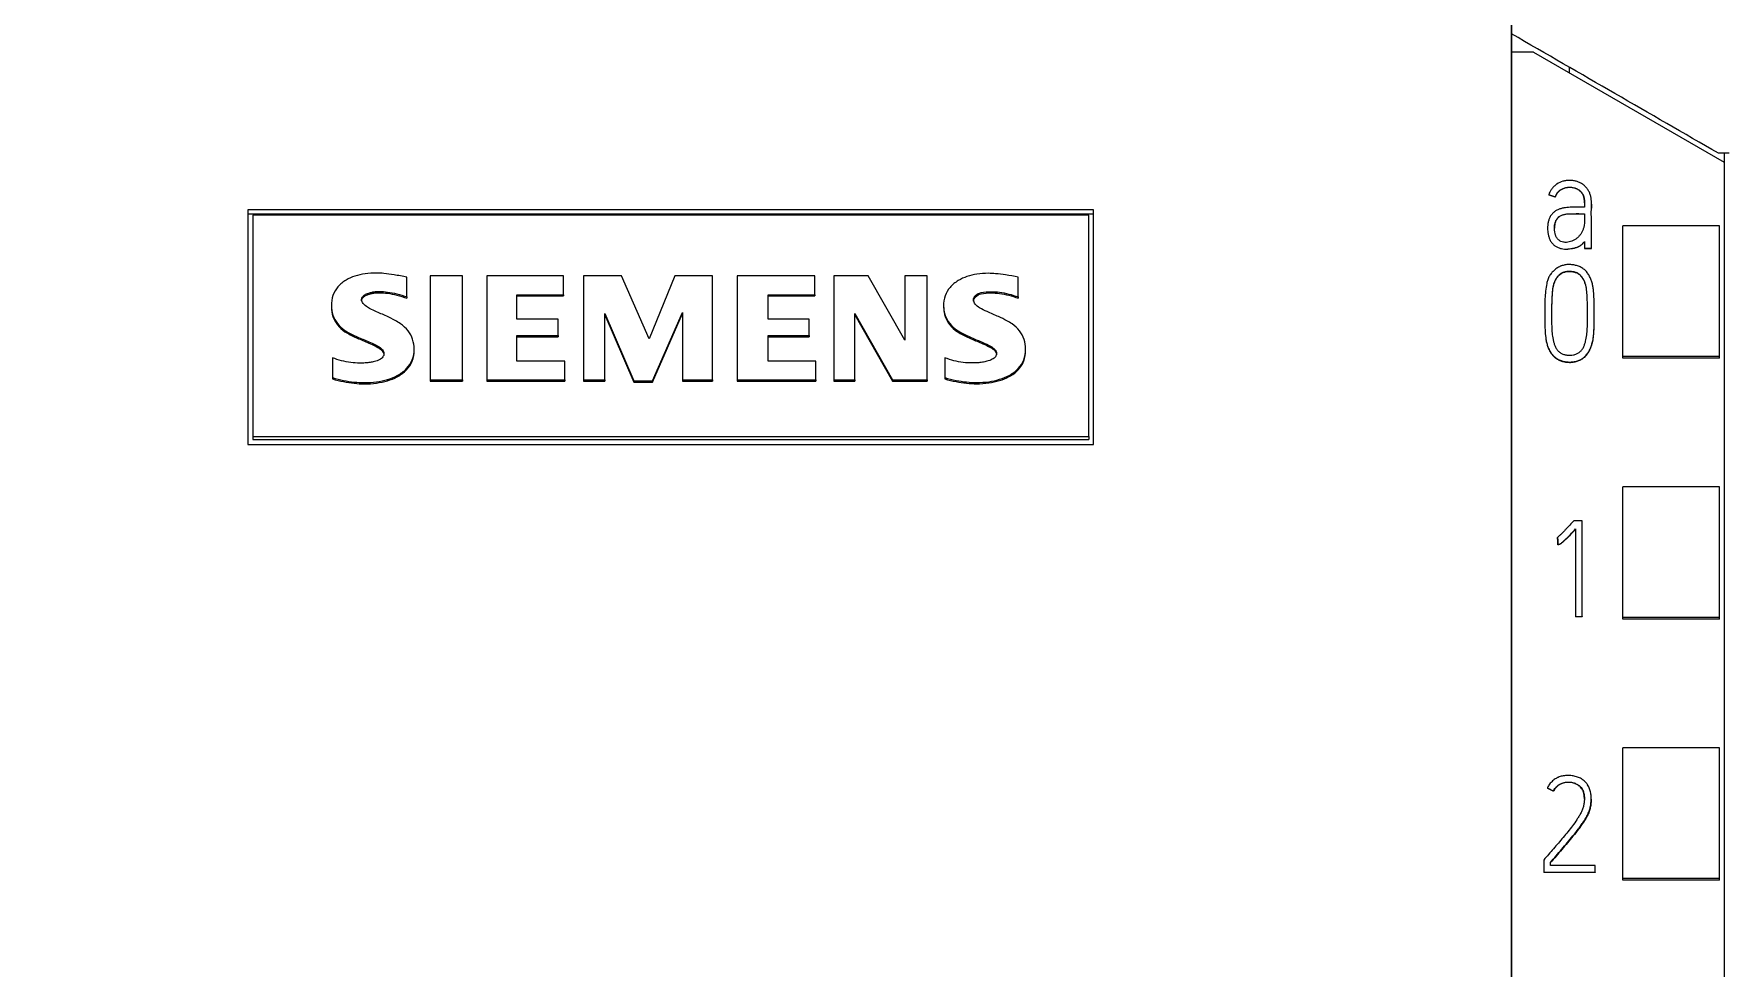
# Model space of a CAD drawing. Header units: millimetres. Extents: x 1359 to 3577, y 1336 to 3557.
# Drawn here: x 2545.79 to 2580.87, y 3022.28 to 3041.61 of the extents above; entities that cross this region are included whole.
import ezdxf

# ---------------------------------------------------------------- set-up
doc = ezdxf.new("R2010")
doc.units = ezdxf.units.MM
doc.set_wipeout_variables(frame=1)
doc.layers.add('000-PI-Oprema', color=30, linetype='Continuous', lineweight=5)

msp = doc.modelspace()

# ---------------------------------------------------------------- linework, layer by layer
at = {"layer": '000-PI-Oprema', "color": 0, "linetype": 'ByBlock', "lineweight": 0}
for p, q in [((2576.821, 3041.237), (2580.771, 3038.956)), ((2577.571, 3040.804), (2577.571, 3040.921)), ((2580.871, 3039.142), (2580.65, 3039.142)), ((2580.871, 3039.142), (2580.65, 3039.142)), ((2580.771, 3039.142), (2580.771, 3038.956)), ((2580.771, 3038.956), (2580.771, 2930.141)), ((2577.139, 3038.287), (2577.139, 3038.281)), ((2577.272, 3038.243), (2577.272, 3038.237)), ((2577.879, 3037.887), (2577.879, 3037.749)), ((2578.023, 3038.086), (2578.023, 3038.092)), ((2577.116, 3037.597), (2577.116, 3037.591)), ((2578.671, 3034.939), (2578.671, 3037.642)), ((2580.671, 3037.642), (2578.671, 3037.642)), ((2580.671, 3034.939), (2580.671, 3037.642)), ((2577.879, 3037.319), (2577.879, 3037.175)), ((2577.879, 3037.175), (2577.879, 3037.169)), ((2577.879, 3037.175), (2578.021, 3037.175)), ((2578.021, 3037.169), (2577.879, 3037.169)), ((2578.021, 3037.175), (2578.021, 3037.169)), ((2577.057, 3035.843), (2577.057, 3035.837)), ((2578.08, 3035.795), (2578.08, 3035.801)), ((2578.671, 3034.905), (2578.671, 3034.939)), ((2580.671, 3034.939), (2578.671, 3034.939)), ((2580.671, 3034.905), (2578.671, 3034.905)), ((2580.671, 3034.905), (2580.671, 3034.939)), ((2578.671, 3029.537), (2578.671, 3032.241)), ((2580.671, 3032.241), (2578.671, 3032.241)), ((2580.671, 3029.537), (2580.671, 3032.241)), ((2577.832, 3031.54), (2577.658, 3031.54)), ((2577.832, 3029.558), (2577.832, 3031.54)), ((2577.322, 3031.196), (2577.322, 3031.19)), ((2577.694, 3031.369), (2577.694, 3029.558)), ((2577.33, 3031.049), (2577.33, 3031.043)), ((2577.694, 3029.558), (2577.832, 3029.558)), ((2577.694, 3029.558), (2577.694, 3029.552)), ((2577.832, 3029.552), (2577.694, 3029.552)), ((2577.832, 3029.558), (2577.832, 3029.552)), ((2578.671, 3029.505), (2578.671, 3029.537)), ((2580.671, 3029.537), (2578.671, 3029.537)), ((2580.671, 3029.505), (2578.671, 3029.505)), ((2580.671, 3029.505), (2580.671, 3029.537)), ((2578.671, 3024.136), (2578.671, 3026.839)), ((2580.671, 3026.839), (2578.671, 3026.839)), ((2580.671, 3024.136), (2580.671, 3026.839)), ((2577.111, 3026.012), (2577.111, 3026.005)), ((2577.236, 3025.948), (2577.236, 3025.942)), ((2578.018, 3025.78), (2578.018, 3025.786)), ((2577.036, 3024.52), (2577.036, 3024.266)), ((2577.175, 3024.404), (2577.175, 3024.471)), ((2577.036, 3024.266), (2577.036, 3024.26)), ((2577.036, 3024.266), (2578.101, 3024.266)), ((2578.101, 3024.26), (2577.036, 3024.26)), ((2578.101, 3024.404), (2577.175, 3024.404)), ((2578.101, 3024.266), (2578.101, 3024.404)), ((2578.101, 3024.266), (2578.101, 3024.26)), ((2578.671, 3024.105), (2578.671, 3024.136)), ((2580.671, 3024.136), (2578.671, 3024.136)), ((2580.671, 3024.105), (2578.671, 3024.105)), ((2580.671, 3024.105), (2580.671, 3024.136))]:
    msp.add_line(p, q, dxfattribs=at)
for points, knots in [([(2578.021, 3037.175), (2578.021, 3037.268), (2578.021, 3037.361), (2578.021, 3037.5), (2578.021, 3037.546), (2578.021, 3037.639), (2578.021, 3037.685), (2578.021, 3037.755), (2578.021, 3037.778), (2578.021, 3037.824), (2578.02, 3037.871), (2578.02, 3037.917), (2578.021, 3037.964), (2578.021, 3037.987), (2578.023, 3038.056), (2578.024, 3038.103), (2578.02, 3038.172), (2578.018, 3038.195), (2578.01, 3038.241), (2578.005, 3038.264), (2577.991, 3038.308), (2577.982, 3038.329), (2577.967, 3038.361), (2577.961, 3038.371), (2577.949, 3038.391), (2577.942, 3038.4), (2577.922, 3038.428), (2577.906, 3038.445), (2577.881, 3038.469), (2577.872, 3038.477), (2577.854, 3038.492), (2577.845, 3038.499), (2577.816, 3038.518), (2577.795, 3038.529), (2577.764, 3038.544), (2577.753, 3038.548), (2577.731, 3038.557), (2577.72, 3038.56), (2577.686, 3038.57), (2577.663, 3038.574), (2577.628, 3038.579), (2577.617, 3038.58), (2577.593, 3038.582), (2577.582, 3038.582), (2577.547, 3038.582), (2577.524, 3038.581), (2577.489, 3038.576), (2577.478, 3038.573), (2577.455, 3038.569), (2577.443, 3038.566), (2577.387, 3038.549), (2577.345, 3038.53), (2577.287, 3038.491), (2577.268, 3038.476), (2577.234, 3038.445), (2577.219, 3038.428), (2577.197, 3038.401), (2577.19, 3038.391), (2577.178, 3038.371), (2577.16, 3038.341), (2577.146, 3038.309), (2577.139, 3038.287)], [0, 0, 0, 0, 0.125, 0.125, 0.1875, 0.1875, 0.25, 0.25, 0.28125, 0.28125, 0.3125, 0.34375, 0.34375, 0.375, 0.375, 0.4375, 0.4375, 0.46875, 0.46875, 0.5, 0.5, 0.53125, 0.53125, 0.546875, 0.546875, 0.5625, 0.5625, 0.59375, 0.59375, 0.609375, 0.609375, 0.625, 0.625, 0.65625, 0.65625, 0.671875, 0.671875, 0.6875, 0.6875, 0.71875, 0.71875, 0.734375, 0.734375, 0.75, 0.75, 0.78125, 0.78125, 0.796875, 0.796875, 0.8125, 0.8125, 0.875, 0.875, 0.90625, 0.90625, 0.9375, 0.9375, 0.953125, 0.953125, 0.96875, 1, 1, 1, 1]), ([(2577.272, 3038.243), (2577.279, 3038.262), (2577.287, 3038.281), (2577.303, 3038.307), (2577.308, 3038.316), (2577.321, 3038.332), (2577.328, 3038.34), (2577.349, 3038.361), (2577.365, 3038.374), (2577.4, 3038.396), (2577.418, 3038.406), (2577.456, 3038.421), (2577.475, 3038.427), (2577.515, 3038.437), (2577.536, 3038.439), (2577.566, 3038.441), (2577.576, 3038.441), (2577.597, 3038.44), (2577.607, 3038.44), (2577.638, 3038.436), (2577.658, 3038.432), (2577.687, 3038.423), (2577.697, 3038.42), (2577.716, 3038.412), (2577.725, 3038.408), (2577.752, 3038.393), (2577.769, 3038.382), (2577.792, 3038.362), (2577.799, 3038.355), (2577.813, 3038.339), (2577.826, 3038.324), (2577.837, 3038.306), (2577.847, 3038.289), (2577.852, 3038.279), (2577.863, 3038.251), (2577.869, 3038.231), (2577.875, 3038.201), (2577.876, 3038.191), (2577.878, 3038.171), (2577.879, 3038.16), (2577.88, 3038.13), (2577.879, 3038.109), (2577.879, 3038.069), (2577.88, 3038.048), (2577.879, 3038.028)], [0, 0, 0, 0, 0.0625, 0.0625, 0.09375, 0.09375, 0.125, 0.125, 0.1875, 0.1875, 0.25, 0.25, 0.3125, 0.3125, 0.375, 0.375, 0.40625, 0.40625, 0.4375, 0.4375, 0.5, 0.5, 0.53125, 0.53125, 0.5625, 0.5625, 0.625, 0.625, 0.65625, 0.65625, 0.6875, 0.71875, 0.71875, 0.75, 0.75, 0.8125, 0.8125, 0.84375, 0.84375, 0.875, 0.875, 0.9375, 0.9375, 1, 1, 1, 1]), ([(2577.879, 3038.114), (2577.879, 3038.124), (2577.879, 3038.134), (2577.879, 3038.154), (2577.878, 3038.164), (2577.876, 3038.184), (2577.875, 3038.194), (2577.869, 3038.225), (2577.863, 3038.244), (2577.852, 3038.272), (2577.847, 3038.282), (2577.837, 3038.3), (2577.827, 3038.317), (2577.814, 3038.333), (2577.8, 3038.348), (2577.793, 3038.355), (2577.77, 3038.375), (2577.753, 3038.387), (2577.726, 3038.401), (2577.716, 3038.406), (2577.697, 3038.414), (2577.678, 3038.42), (2577.658, 3038.425), (2577.638, 3038.43), (2577.628, 3038.431), (2577.597, 3038.435), (2577.577, 3038.435), (2577.546, 3038.434), (2577.536, 3038.433), (2577.516, 3038.43), (2577.505, 3038.428), (2577.475, 3038.421), (2577.456, 3038.415), (2577.428, 3038.403), (2577.418, 3038.399), (2577.4, 3038.39), (2577.391, 3038.384), (2577.365, 3038.368), (2577.349, 3038.355), (2577.328, 3038.333), (2577.321, 3038.326), (2577.308, 3038.309), (2577.297, 3038.293), (2577.288, 3038.275), (2577.279, 3038.256), (2577.275, 3038.246), (2577.272, 3038.237)], [0, 0, 0, 0, 0.033132, 0.033132, 0.067663, 0.067663, 0.102194, 0.102194, 0.171256, 0.171256, 0.205787, 0.205787, 0.240318, 0.274849, 0.274849, 0.30938, 0.30938, 0.378442, 0.378442, 0.412973, 0.412973, 0.447504, 0.482035, 0.482035, 0.516566, 0.516566, 0.585628, 0.585628, 0.620159, 0.620159, 0.65469, 0.65469, 0.723752, 0.723752, 0.758283, 0.758283, 0.792814, 0.792814, 0.861876, 0.861876, 0.896407, 0.896407, 0.930938, 0.965469, 0.965469, 1, 1, 1, 1]), ([(2577.879, 3038.028), (2577.835, 3038.029), (2577.791, 3038.029), (2577.725, 3038.028), (2577.703, 3038.028), (2577.659, 3038.027), (2577.615, 3038.026), (2577.571, 3038.024), (2577.527, 3038.021), (2577.505, 3038.019), (2577.461, 3038.013), (2577.44, 3038.009), (2577.407, 3038.002), (2577.397, 3037.999), (2577.376, 3037.993), (2577.365, 3037.989), (2577.334, 3037.977), (2577.314, 3037.968), (2577.277, 3037.946), (2577.259, 3037.934), (2577.225, 3037.905), (2577.21, 3037.889), (2577.183, 3037.855), (2577.172, 3037.836), (2577.152, 3037.797), (2577.144, 3037.776), (2577.132, 3037.735), (2577.127, 3037.714), (2577.121, 3037.681), (2577.12, 3037.67), (2577.118, 3037.648), (2577.115, 3037.616), (2577.116, 3037.583), (2577.118, 3037.54), (2577.12, 3037.518), (2577.124, 3037.486), (2577.126, 3037.475), (2577.13, 3037.454), (2577.132, 3037.443), (2577.141, 3037.411), (2577.148, 3037.391), (2577.16, 3037.36), (2577.165, 3037.351), (2577.175, 3037.331), (2577.181, 3037.322), (2577.199, 3037.294), (2577.213, 3037.277), (2577.235, 3037.254), (2577.243, 3037.246), (2577.26, 3037.232), (2577.269, 3037.226), (2577.297, 3037.208), (2577.317, 3037.198), (2577.347, 3037.186), (2577.358, 3037.182), (2577.379, 3037.175), (2577.389, 3037.173), (2577.422, 3037.166), (2577.443, 3037.163), (2577.487, 3037.16), (2577.509, 3037.16), (2577.553, 3037.163), (2577.575, 3037.166), (2577.618, 3037.173), (2577.64, 3037.176), (2577.672, 3037.184), (2577.683, 3037.186), (2577.704, 3037.193), (2577.715, 3037.196), (2577.745, 3037.207), (2577.765, 3037.217), (2577.793, 3037.234), (2577.802, 3037.241), (2577.819, 3037.254), (2577.828, 3037.262), (2577.852, 3037.284), (2577.866, 3037.301), (2577.879, 3037.319)], [0, 0, 0, 0, 0.0625, 0.0625, 0.09375, 0.09375, 0.125, 0.15625, 0.15625, 0.1875, 0.1875, 0.21875, 0.21875, 0.234375, 0.234375, 0.25, 0.25, 0.28125, 0.28125, 0.3125, 0.3125, 0.34375, 0.34375, 0.375, 0.375, 0.40625, 0.40625, 0.4375, 0.4375, 0.453125, 0.453125, 0.46875, 0.5, 0.5, 0.53125, 0.53125, 0.546875, 0.546875, 0.5625, 0.5625, 0.59375, 0.59375, 0.609375, 0.609375, 0.625, 0.625, 0.65625, 0.65625, 0.671875, 0.671875, 0.6875, 0.6875, 0.71875, 0.71875, 0.734375, 0.734375, 0.75, 0.75, 0.78125, 0.78125, 0.8125, 0.8125, 0.84375, 0.84375, 0.875, 0.875, 0.890625, 0.890625, 0.90625, 0.90625, 0.9375, 0.9375, 0.953125, 0.953125, 0.96875, 0.96875, 1, 1, 1, 1]), ([(2577.879, 3037.749), (2577.88, 3037.71), (2577.877, 3037.671), (2577.867, 3037.623), (2577.865, 3037.614), (2577.859, 3037.595), (2577.857, 3037.585), (2577.847, 3037.557), (2577.839, 3037.539), (2577.822, 3037.504), (2577.813, 3037.487), (2577.796, 3037.463), (2577.791, 3037.455), (2577.779, 3037.44), (2577.772, 3037.432), (2577.752, 3037.41), (2577.738, 3037.397), (2577.707, 3037.373), (2577.691, 3037.362), (2577.665, 3037.347), (2577.656, 3037.343), (2577.639, 3037.334), (2577.629, 3037.33), (2577.602, 3037.32), (2577.583, 3037.314), (2577.545, 3037.305), (2577.525, 3037.301), (2577.495, 3037.299), (2577.486, 3037.299), (2577.466, 3037.3), (2577.456, 3037.301), (2577.426, 3037.306), (2577.408, 3037.311), (2577.381, 3037.324), (2577.372, 3037.329), (2577.356, 3037.34), (2577.348, 3037.346), (2577.333, 3037.359), (2577.326, 3037.366), (2577.314, 3037.382), (2577.308, 3037.39), (2577.298, 3037.407), (2577.293, 3037.415), (2577.285, 3037.433), (2577.281, 3037.442), (2577.272, 3037.47), (2577.268, 3037.489), (2577.263, 3037.518), (2577.261, 3037.528), (2577.259, 3037.548), (2577.255, 3037.596), (2577.257, 3037.645), (2577.268, 3037.693), (2577.27, 3037.703), (2577.276, 3037.722), (2577.279, 3037.731), (2577.291, 3037.758), (2577.301, 3037.776), (2577.318, 3037.799), (2577.325, 3037.807), (2577.339, 3037.821), (2577.347, 3037.827), (2577.363, 3037.839), (2577.371, 3037.844), (2577.389, 3037.853), (2577.398, 3037.858), (2577.426, 3037.869), (2577.445, 3037.875), (2577.483, 3037.883), (2577.503, 3037.886), (2577.543, 3037.889), (2577.562, 3037.89), (2577.602, 3037.891), (2577.622, 3037.891), (2577.681, 3037.892), (2577.721, 3037.893), (2577.8, 3037.892), (2577.84, 3037.89), (2577.879, 3037.887)], [0, 0, 0, 0, 0.0625, 0.0625, 0.078125, 0.078125, 0.09375, 0.09375, 0.125, 0.125, 0.15625, 0.15625, 0.171875, 0.171875, 0.1875, 0.1875, 0.21875, 0.21875, 0.25, 0.25, 0.265625, 0.265625, 0.28125, 0.28125, 0.3125, 0.3125, 0.34375, 0.34375, 0.359375, 0.359375, 0.375, 0.375, 0.40625, 0.40625, 0.421875, 0.421875, 0.4375, 0.4375, 0.453125, 0.453125, 0.46875, 0.46875, 0.484375, 0.484375, 0.5, 0.5, 0.53125, 0.53125, 0.546875, 0.546875, 0.5625, 0.625, 0.625, 0.640625, 0.640625, 0.65625, 0.65625, 0.6875, 0.6875, 0.703125, 0.703125, 0.71875, 0.71875, 0.734375, 0.734375, 0.75, 0.75, 0.78125, 0.78125, 0.8125, 0.8125, 0.84375, 0.84375, 0.875, 0.875, 0.9375, 0.9375, 1, 1, 1, 1]), ([(2577.879, 3037.881), (2577.841, 3037.884), (2577.802, 3037.886), (2577.725, 3037.887), (2577.686, 3037.886), (2577.629, 3037.885), (2577.609, 3037.885), (2577.571, 3037.884), (2577.552, 3037.884), (2577.513, 3037.881), (2577.494, 3037.878), (2577.465, 3037.873), (2577.456, 3037.871), (2577.437, 3037.866), (2577.427, 3037.863), (2577.399, 3037.853), (2577.381, 3037.844), (2577.356, 3037.828), (2577.348, 3037.822), (2577.333, 3037.809), (2577.326, 3037.802), (2577.313, 3037.787), (2577.307, 3037.778), (2577.297, 3037.762), (2577.292, 3037.753), (2577.284, 3037.735), (2577.28, 3037.726), (2577.273, 3037.707), (2577.271, 3037.698), (2577.26, 3037.656), (2577.257, 3037.624), (2577.257, 3037.591)], [0, 0, 0, 0, 0.14645, 0.14645, 0.292901, 0.292901, 0.366126, 0.366126, 0.439351, 0.439351, 0.512576, 0.512576, 0.549189, 0.549189, 0.585802, 0.585802, 0.659027, 0.659027, 0.695639, 0.695639, 0.732252, 0.732252, 0.768865, 0.768865, 0.805477, 0.805477, 0.84209, 0.84209, 0.878702, 0.878702, 1, 1, 1, 1]), ([(2577.879, 3037.312), (2577.866, 3037.295), (2577.852, 3037.278), (2577.828, 3037.256), (2577.82, 3037.249), (2577.803, 3037.235), (2577.794, 3037.229), (2577.766, 3037.211), (2577.746, 3037.202), (2577.705, 3037.186), (2577.684, 3037.18), (2577.641, 3037.171), (2577.62, 3037.167), (2577.577, 3037.16), (2577.544, 3037.156), (2577.511, 3037.154), (2577.499, 3037.154)], [0, 0, 0, 0, 0.15321, 0.15321, 0.229815, 0.229815, 0.306419, 0.306419, 0.459629, 0.459629, 0.612839, 0.612839, 0.766049, 0.766049, 0.919258, 1, 1, 1, 1]), ([(2577.398, 3036.811), (2577.423, 3036.821), (2577.449, 3036.828), (2577.502, 3036.837), (2577.529, 3036.84), (2577.583, 3036.84), (2577.61, 3036.839), (2577.663, 3036.831), (2577.69, 3036.826), (2577.742, 3036.811), (2577.767, 3036.801), (2577.803, 3036.784), (2577.815, 3036.777), (2577.838, 3036.764), (2577.85, 3036.756), (2577.882, 3036.731), (2577.902, 3036.713), (2577.928, 3036.683), (2577.936, 3036.672), (2577.952, 3036.65), (2577.959, 3036.639), (2577.98, 3036.605), (2577.992, 3036.581), (2578.014, 3036.532), (2578.023, 3036.507), (2578.034, 3036.468), (2578.038, 3036.455), (2578.045, 3036.429), (2578.053, 3036.39), (2578.068, 3036.299), (2578.073, 3036.22), (2578.078, 3036.115), (2578.079, 3036.062), (2578.08, 3035.956), (2578.08, 3035.903), (2578.08, 3035.798), (2578.081, 3035.692), (2578.079, 3035.586), (2578.076, 3035.481), (2578.073, 3035.428), (2578.062, 3035.323), (2578.053, 3035.271), (2578.036, 3035.206), (2578.032, 3035.193), (2578.024, 3035.167), (2578.02, 3035.155), (2578.006, 3035.117), (2577.995, 3035.092), (2577.977, 3035.056), (2577.97, 3035.044), (2577.956, 3035.021), (2577.949, 3035.01), (2577.925, 3034.977), (2577.908, 3034.957), (2577.879, 3034.929), (2577.869, 3034.921), (2577.847, 3034.904), (2577.836, 3034.896), (2577.801, 3034.875), (2577.777, 3034.863), (2577.739, 3034.849), (2577.726, 3034.845), (2577.7, 3034.838), (2577.686, 3034.835), (2577.647, 3034.827), (2577.62, 3034.824), (2577.566, 3034.822), (2577.538, 3034.823), (2577.485, 3034.829), (2577.458, 3034.834), (2577.419, 3034.845), (2577.406, 3034.849), (2577.381, 3034.858), (2577.368, 3034.863), (2577.331, 3034.88), (2577.308, 3034.894), (2577.275, 3034.918), (2577.264, 3034.926), (2577.244, 3034.945), (2577.235, 3034.954), (2577.207, 3034.984), (2577.191, 3035.006), (2577.169, 3035.04), (2577.162, 3035.052), (2577.15, 3035.076), (2577.144, 3035.088), (2577.127, 3035.124), (2577.118, 3035.149), (2577.106, 3035.188), (2577.102, 3035.201), (2577.095, 3035.227), (2577.092, 3035.24), (2577.084, 3035.28), (2577.08, 3035.306), (2577.062, 3035.439), (2577.059, 3035.545), (2577.057, 3035.705), (2577.057, 3035.758), (2577.056, 3035.865), (2577.057, 3035.919), (2577.058, 3036.025), (2577.059, 3036.079), (2577.064, 3036.185), (2577.068, 3036.238), (2577.079, 3036.344), (2577.086, 3036.396), (2577.104, 3036.474), (2577.111, 3036.5), (2577.125, 3036.539), (2577.13, 3036.552), (2577.141, 3036.577), (2577.147, 3036.589), (2577.167, 3036.625), (2577.182, 3036.647), (2577.209, 3036.679), (2577.218, 3036.689), (2577.237, 3036.709), (2577.247, 3036.718), (2577.277, 3036.745), (2577.299, 3036.761), (2577.335, 3036.782), (2577.347, 3036.789), (2577.366, 3036.798), (2577.375, 3036.802), (2577.385, 3036.806), (2577.391, 3036.809), (2577.394, 3036.81), (2577.398, 3036.811)], [0, 0, 0, 0, 0.015625, 0.015625, 0.03125, 0.03125, 0.046875, 0.046875, 0.0625, 0.0625, 0.078125, 0.078125, 0.085937, 0.085937, 0.09375, 0.09375, 0.109375, 0.109375, 0.117187, 0.117187, 0.125, 0.125, 0.140625, 0.140625, 0.15625, 0.15625, 0.164062, 0.164062, 0.171875, 0.1875, 0.21875, 0.21875, 0.25, 0.25, 0.28125, 0.28125, 0.3125, 0.34375, 0.34375, 0.375, 0.375, 0.40625, 0.40625, 0.414062, 0.414062, 0.421875, 0.421875, 0.4375, 0.4375, 0.445312, 0.445312, 0.453125, 0.453125, 0.46875, 0.46875, 0.476562, 0.476562, 0.484375, 0.484375, 0.5, 0.5, 0.507812, 0.507812, 0.515625, 0.515625, 0.53125, 0.53125, 0.546875, 0.546875, 0.5625, 0.5625, 0.570312, 0.570312, 0.578125, 0.578125, 0.59375, 0.59375, 0.601562, 0.601562, 0.609375, 0.609375, 0.625, 0.625, 0.632812, 0.632812, 0.640625, 0.640625, 0.65625, 0.65625, 0.664062, 0.664062, 0.671875, 0.671875, 0.6875, 0.6875, 0.75, 0.75, 0.78125, 0.78125, 0.8125, 0.8125, 0.84375, 0.84375, 0.875, 0.875, 0.90625, 0.90625, 0.921875, 0.921875, 0.929687, 0.929687, 0.9375, 0.9375, 0.953125, 0.953125, 0.960937, 0.960937, 0.96875, 0.96875, 0.984375, 0.984375, 0.992187, 0.992187, 0.996094, 0.998047, 0.998047, 1, 1, 1, 1]), ([(2577.741, 3036.659), (2577.761, 3036.648), (2577.778, 3036.634), (2577.81, 3036.603), (2577.825, 3036.585), (2577.85, 3036.549), (2577.861, 3036.529), (2577.88, 3036.489), (2577.888, 3036.468), (2577.909, 3036.405), (2577.918, 3036.361), (2577.927, 3036.295), (2577.929, 3036.273), (2577.932, 3036.229), (2577.933, 3036.206), (2577.938, 3036.095), (2577.941, 3036.006), (2577.943, 3035.828), (2577.942, 3035.739), (2577.94, 3035.605), (2577.939, 3035.539), (2577.935, 3035.472), (2577.932, 3035.427), (2577.93, 3035.405), (2577.921, 3035.339), (2577.913, 3035.295), (2577.897, 3035.231), (2577.89, 3035.21), (2577.875, 3035.168), (2577.866, 3035.147), (2577.851, 3035.117), (2577.846, 3035.107), (2577.833, 3035.089), (2577.827, 3035.079), (2577.806, 3035.053), (2577.79, 3035.037), (2577.763, 3035.017), (2577.753, 3035.011), (2577.734, 3035), (2577.724, 3034.995), (2577.703, 3034.987), (2577.692, 3034.983), (2577.671, 3034.976), (2577.66, 3034.974), (2577.627, 3034.967), (2577.605, 3034.964), (2577.571, 3034.963), (2577.56, 3034.963), (2577.538, 3034.964), (2577.526, 3034.965), (2577.493, 3034.97), (2577.471, 3034.975), (2577.439, 3034.985), (2577.429, 3034.989), (2577.408, 3034.998), (2577.388, 3035.008), (2577.369, 3035.021), (2577.352, 3035.035), (2577.343, 3035.042), (2577.328, 3035.058), (2577.321, 3035.067), (2577.307, 3035.085), (2577.301, 3035.094), (2577.284, 3035.123), (2577.274, 3035.143), (2577.258, 3035.184), (2577.251, 3035.205), (2577.238, 3035.248), (2577.233, 3035.27), (2577.224, 3035.313), (2577.213, 3035.378), (2577.207, 3035.444), (2577.199, 3035.575), (2577.198, 3035.663), (2577.198, 3035.794), (2577.198, 3035.838), (2577.199, 3035.926), (2577.199, 3035.97), (2577.2, 3036.058), (2577.201, 3036.102), (2577.205, 3036.19), (2577.208, 3036.234), (2577.217, 3036.321), (2577.222, 3036.365), (2577.235, 3036.418), (2577.238, 3036.429), (2577.244, 3036.45), (2577.248, 3036.46), (2577.259, 3036.491), (2577.269, 3036.511), (2577.29, 3036.549), (2577.303, 3036.568), (2577.33, 3036.602), (2577.346, 3036.618), (2577.371, 3036.639), (2577.38, 3036.646), (2577.399, 3036.658), (2577.408, 3036.663), (2577.428, 3036.673), (2577.438, 3036.677), (2577.459, 3036.684), (2577.47, 3036.687), (2577.503, 3036.694), (2577.525, 3036.696), (2577.558, 3036.697), (2577.569, 3036.697), (2577.591, 3036.696), (2577.602, 3036.695), (2577.635, 3036.692), (2577.657, 3036.688), (2577.689, 3036.68), (2577.7, 3036.677), (2577.715, 3036.671), (2577.723, 3036.668), (2577.731, 3036.664), (2577.736, 3036.661), (2577.738, 3036.66), (2577.741, 3036.659)], [0, 0, 0, 0, 0.015625, 0.015625, 0.03125, 0.03125, 0.046875, 0.046875, 0.0625, 0.0625, 0.09375, 0.09375, 0.109375, 0.109375, 0.125, 0.125, 0.1875, 0.1875, 0.25, 0.25, 0.28125, 0.296875, 0.296875, 0.3125, 0.3125, 0.34375, 0.34375, 0.359375, 0.359375, 0.375, 0.375, 0.382813, 0.382813, 0.390625, 0.390625, 0.40625, 0.40625, 0.414063, 0.414063, 0.421875, 0.421875, 0.429688, 0.429688, 0.4375, 0.4375, 0.453125, 0.453125, 0.460938, 0.460938, 0.46875, 0.46875, 0.484375, 0.484375, 0.492188, 0.492188, 0.5, 0.507813, 0.507813, 0.515625, 0.515625, 0.523438, 0.523438, 0.53125, 0.53125, 0.546875, 0.546875, 0.5625, 0.5625, 0.578125, 0.578125, 0.59375, 0.625, 0.625, 0.6875, 0.6875, 0.71875, 0.71875, 0.75, 0.75, 0.78125, 0.78125, 0.8125, 0.8125, 0.84375, 0.84375, 0.851563, 0.851563, 0.859375, 0.859375, 0.875, 0.875, 0.890625, 0.890625, 0.90625, 0.90625, 0.914063, 0.914063, 0.921875, 0.921875, 0.929688, 0.929688, 0.9375, 0.9375, 0.953125, 0.953125, 0.960938, 0.960938, 0.96875, 0.96875, 0.984375, 0.984375, 0.992188, 0.992188, 0.996094, 0.998047, 0.998047, 1, 1, 1, 1]), ([(2577.741, 3036.653), (2577.721, 3036.664), (2577.7, 3036.671), (2577.668, 3036.679), (2577.657, 3036.682), (2577.635, 3036.685), (2577.623, 3036.687), (2577.59, 3036.69), (2577.568, 3036.691), (2577.523, 3036.69), (2577.501, 3036.688), (2577.468, 3036.68), (2577.457, 3036.677), (2577.436, 3036.67), (2577.426, 3036.666), (2577.406, 3036.656), (2577.396, 3036.65), (2577.377, 3036.637), (2577.368, 3036.631), (2577.351, 3036.616), (2577.343, 3036.608), (2577.328, 3036.592), (2577.32, 3036.584), (2577.299, 3036.557), (2577.287, 3036.538), (2577.271, 3036.509), (2577.266, 3036.499), (2577.257, 3036.479), (2577.253, 3036.468), (2577.242, 3036.437), (2577.236, 3036.415), (2577.221, 3036.35), (2577.216, 3036.307), (2577.208, 3036.218), (2577.205, 3036.174), (2577.201, 3036.085), (2577.2, 3036.041), (2577.199, 3035.952), (2577.199, 3035.908), (2577.198, 3035.825), (2577.198, 3035.786), (2577.198, 3035.748)], [0, 0, 0, 0, 0.050638, 0.050638, 0.075957, 0.075957, 0.101276, 0.101276, 0.151914, 0.151914, 0.202552, 0.202552, 0.227871, 0.227871, 0.25319, 0.25319, 0.278509, 0.278509, 0.303828, 0.303828, 0.329147, 0.329147, 0.354466, 0.354466, 0.405104, 0.405104, 0.430423, 0.430423, 0.455742, 0.455742, 0.50638, 0.50638, 0.607656, 0.607656, 0.708933, 0.708933, 0.810209, 0.810209, 0.911485, 0.911485, 1, 1, 1, 1]), ([(2577.942, 3035.843), (2577.942, 3035.868), (2577.942, 3035.893), (2577.941, 3036.007), (2577.938, 3036.095), (2577.932, 3036.227), (2577.929, 3036.271), (2577.917, 3036.359), (2577.908, 3036.402), (2577.887, 3036.464), (2577.879, 3036.484), (2577.865, 3036.514), (2577.86, 3036.524), (2577.849, 3036.543), (2577.837, 3036.562), (2577.824, 3036.58), (2577.809, 3036.597), (2577.802, 3036.605), (2577.786, 3036.621), (2577.778, 3036.628), (2577.764, 3036.638), (2577.76, 3036.641), (2577.75, 3036.647), (2577.746, 3036.65), (2577.741, 3036.653)], [0, 0, 0, 0, 0.086827, 0.086827, 0.391218, 0.391218, 0.543414, 0.543414, 0.695609, 0.695609, 0.771707, 0.771707, 0.809756, 0.809756, 0.847805, 0.885853, 0.885853, 0.923902, 0.923902, 0.961951, 0.961951, 0.980976, 0.980976, 1, 1, 1, 1]), ([(2577.057, 3035.837), (2577.057, 3035.774), (2577.057, 3035.711), (2577.059, 3035.595), (2577.06, 3035.542), (2577.065, 3035.435), (2577.069, 3035.382), (2577.083, 3035.275), (2577.093, 3035.223), (2577.113, 3035.159), (2577.117, 3035.146), (2577.127, 3035.121), (2577.132, 3035.108), (2577.148, 3035.072), (2577.16, 3035.048), (2577.182, 3035.014), (2577.189, 3035.003), (2577.205, 3034.982), (2577.214, 3034.971), (2577.241, 3034.941), (2577.26, 3034.923), (2577.292, 3034.899), (2577.304, 3034.891), (2577.327, 3034.877), (2577.339, 3034.871), (2577.375, 3034.853), (2577.4, 3034.844), (2577.439, 3034.833), (2577.453, 3034.83), (2577.479, 3034.824), (2577.493, 3034.822), (2577.533, 3034.817), (2577.56, 3034.816), (2577.6, 3034.817), (2577.614, 3034.818), (2577.641, 3034.821), (2577.654, 3034.823), (2577.693, 3034.83), (2577.719, 3034.836), (2577.757, 3034.85), (2577.77, 3034.855), (2577.795, 3034.866), (2577.807, 3034.873), (2577.841, 3034.893), (2577.863, 3034.909), (2577.893, 3034.936), (2577.902, 3034.946), (2577.92, 3034.966), (2577.937, 3034.987), (2577.952, 3035.009), (2577.967, 3035.032), (2577.973, 3035.044), (2577.992, 3035.08), (2578.003, 3035.104), (2578.022, 3035.154), (2578.031, 3035.179), (2578.045, 3035.231), (2578.051, 3035.257), (2578.06, 3035.31), (2578.064, 3035.337), (2578.073, 3035.416), (2578.075, 3035.469), (2578.079, 3035.575), (2578.08, 3035.629), (2578.08, 3035.72), (2578.08, 3035.757), (2578.08, 3035.795)], [0, 0, 0, 0, 0.073866, 0.073866, 0.136839, 0.136839, 0.199811, 0.199811, 0.262783, 0.262783, 0.278526, 0.278526, 0.29427, 0.29427, 0.325756, 0.325756, 0.341499, 0.341499, 0.357242, 0.357242, 0.388728, 0.388728, 0.404471, 0.404471, 0.420214, 0.420214, 0.4517, 0.4517, 0.467443, 0.467443, 0.483186, 0.483186, 0.514673, 0.514673, 0.530416, 0.530416, 0.546159, 0.546159, 0.577645, 0.577645, 0.593388, 0.593388, 0.609131, 0.609131, 0.640617, 0.640617, 0.65636, 0.65636, 0.672103, 0.687846, 0.687846, 0.703589, 0.703589, 0.735076, 0.735076, 0.766562, 0.766562, 0.798048, 0.798048, 0.829534, 0.829534, 0.892506, 0.892506, 0.955479, 0.955479, 1, 1, 1, 1]), ([(2577.658, 3031.54), (2577.631, 3031.51), (2577.604, 3031.48), (2577.55, 3031.421), (2577.522, 3031.392), (2577.481, 3031.348), (2577.467, 3031.334), (2577.439, 3031.305), (2577.425, 3031.29), (2577.397, 3031.262), (2577.382, 3031.249), (2577.352, 3031.222), (2577.337, 3031.209), (2577.322, 3031.196)], [0, 0, 0, 0, 0.25, 0.25, 0.5, 0.5, 0.625, 0.625, 0.75, 0.75, 0.875, 0.875, 1, 1, 1, 1]), ([(2577.33, 3031.049), (2577.335, 3031.049), (2577.34, 3031.05), (2577.351, 3031.052), (2577.356, 3031.053), (2577.365, 3031.057), (2577.37, 3031.059), (2577.379, 3031.064), (2577.383, 3031.067), (2577.396, 3031.075), (2577.404, 3031.082), (2577.42, 3031.094), (2577.428, 3031.101), (2577.451, 3031.121), (2577.466, 3031.135), (2577.495, 3031.163), (2577.51, 3031.178), (2577.553, 3031.221), (2577.581, 3031.25), (2577.638, 3031.309), (2577.666, 3031.339), (2577.694, 3031.369)], [0, 0, 0, 0, 0.03125, 0.03125, 0.0625, 0.0625, 0.09375, 0.09375, 0.125, 0.125, 0.1875, 0.1875, 0.25, 0.25, 0.375, 0.375, 0.5, 0.5, 0.75, 0.75, 1, 1, 1, 1]), ([(2577.694, 3031.363), (2577.666, 3031.333), (2577.638, 3031.303), (2577.581, 3031.244), (2577.553, 3031.215), (2577.51, 3031.171), (2577.495, 3031.157), (2577.465, 3031.129), (2577.45, 3031.115), (2577.427, 3031.095), (2577.42, 3031.088), (2577.404, 3031.075), (2577.396, 3031.069), (2577.383, 3031.06), (2577.379, 3031.058), (2577.37, 3031.053), (2577.365, 3031.05), (2577.356, 3031.047), (2577.351, 3031.046), (2577.34, 3031.043), (2577.335, 3031.043), (2577.33, 3031.043)], [0, 0, 0, 0, 0.25, 0.25, 0.5, 0.5, 0.625, 0.625, 0.75, 0.75, 0.8125, 0.8125, 0.875, 0.875, 0.90625, 0.90625, 0.9375, 0.9375, 0.96875, 0.96875, 1, 1, 1, 1]), ([(2577.175, 3024.471), (2577.214, 3024.517), (2577.253, 3024.562), (2577.331, 3024.654), (2577.37, 3024.7), (2577.448, 3024.791), (2577.487, 3024.837), (2577.565, 3024.929), (2577.603, 3024.975), (2577.679, 3025.068), (2577.717, 3025.115), (2577.771, 3025.187), (2577.789, 3025.211), (2577.824, 3025.26), (2577.842, 3025.285), (2577.875, 3025.335), (2577.891, 3025.36), (2577.921, 3025.412), (2577.936, 3025.438), (2577.954, 3025.479), (2577.96, 3025.493), (2577.971, 3025.521), (2577.977, 3025.535), (2577.991, 3025.578), (2577.998, 3025.608), (2578.009, 3025.666), (2578.013, 3025.696), (2578.017, 3025.741), (2578.018, 3025.756), (2578.018, 3025.786), (2578.018, 3025.801), (2578.016, 3025.846), (2578.013, 3025.876), (2578.005, 3025.921), (2578.002, 3025.935), (2577.994, 3025.965), (2577.99, 3025.979), (2577.979, 3026.007), (2577.973, 3026.021), (2577.96, 3026.048), (2577.952, 3026.061), (2577.94, 3026.08), (2577.936, 3026.086), (2577.927, 3026.099), (2577.922, 3026.105), (2577.908, 3026.122), (2577.898, 3026.133), (2577.876, 3026.155), (2577.865, 3026.165), (2577.847, 3026.178), (2577.841, 3026.183), (2577.828, 3026.191), (2577.822, 3026.195), (2577.789, 3026.215), (2577.761, 3026.227), (2577.718, 3026.242), (2577.704, 3026.246), (2577.674, 3026.254), (2577.659, 3026.257), (2577.629, 3026.263), (2577.614, 3026.264), (2577.584, 3026.267), (2577.569, 3026.268), (2577.539, 3026.269), (2577.524, 3026.268), (2577.494, 3026.267), (2577.479, 3026.266), (2577.433, 3026.261), (2577.404, 3026.255), (2577.36, 3026.241), (2577.346, 3026.236), (2577.325, 3026.227), (2577.318, 3026.223), (2577.305, 3026.216), (2577.298, 3026.213), (2577.265, 3026.194), (2577.241, 3026.176), (2577.207, 3026.146), (2577.196, 3026.135), (2577.176, 3026.113), (2577.166, 3026.101), (2577.139, 3026.065), (2577.124, 3026.039), (2577.111, 3026.012)], [0, 0, 0, 0, 0.0625, 0.0625, 0.125, 0.125, 0.1875, 0.1875, 0.25, 0.25, 0.3125, 0.3125, 0.34375, 0.34375, 0.375, 0.375, 0.40625, 0.40625, 0.4375, 0.4375, 0.453125, 0.453125, 0.46875, 0.46875, 0.5, 0.5, 0.53125, 0.53125, 0.546875, 0.546875, 0.5625, 0.5625, 0.59375, 0.59375, 0.609375, 0.609375, 0.625, 0.625, 0.640625, 0.640625, 0.65625, 0.65625, 0.664062, 0.664062, 0.671875, 0.671875, 0.6875, 0.6875, 0.703125, 0.703125, 0.710937, 0.710937, 0.71875, 0.71875, 0.75, 0.75, 0.765625, 0.765625, 0.78125, 0.78125, 0.796875, 0.796875, 0.8125, 0.8125, 0.828125, 0.828125, 0.84375, 0.84375, 0.875, 0.875, 0.890625, 0.890625, 0.898437, 0.898437, 0.90625, 0.90625, 0.9375, 0.9375, 0.953125, 0.953125, 0.96875, 0.96875, 1, 1, 1, 1]), ([(2577.236, 3025.948), (2577.247, 3025.971), (2577.261, 3025.993), (2577.285, 3026.024), (2577.294, 3026.033), (2577.312, 3026.051), (2577.322, 3026.06), (2577.354, 3026.082), (2577.376, 3026.095), (2577.425, 3026.114), (2577.45, 3026.121), (2577.488, 3026.129), (2577.501, 3026.13), (2577.527, 3026.133), (2577.54, 3026.133), (2577.579, 3026.133), (2577.604, 3026.13), (2577.642, 3026.121), (2577.655, 3026.118), (2577.679, 3026.11), (2577.691, 3026.105), (2577.726, 3026.088), (2577.748, 3026.075), (2577.779, 3026.05), (2577.789, 3026.041), (2577.806, 3026.023), (2577.815, 3026.013), (2577.826, 3025.997), (2577.829, 3025.991), (2577.836, 3025.98), (2577.845, 3025.963), (2577.852, 3025.945), (2577.86, 3025.92), (2577.863, 3025.907), (2577.869, 3025.882), (2577.871, 3025.869), (2577.874, 3025.844), (2577.875, 3025.831), (2577.877, 3025.805), (2577.877, 3025.792), (2577.877, 3025.767), (2577.876, 3025.754), (2577.874, 3025.728), (2577.873, 3025.715), (2577.868, 3025.677), (2577.863, 3025.651), (2577.853, 3025.614), (2577.849, 3025.602), (2577.841, 3025.577), (2577.837, 3025.565), (2577.822, 3025.529), (2577.811, 3025.506), (2577.787, 3025.461), (2577.774, 3025.439), (2577.748, 3025.395), (2577.734, 3025.374), (2577.691, 3025.31), (2577.662, 3025.268), (2577.569, 3025.145), (2577.504, 3025.066), (2577.405, 3024.948), (2577.372, 3024.909), (2577.305, 3024.831), (2577.272, 3024.792), (2577.204, 3024.714), (2577.171, 3024.675), (2577.103, 3024.598), (2577.07, 3024.559), (2577.036, 3024.52)], [0, 0, 0, 0, 0.03125, 0.03125, 0.046875, 0.046875, 0.0625, 0.0625, 0.09375, 0.09375, 0.125, 0.125, 0.140625, 0.140625, 0.15625, 0.15625, 0.1875, 0.1875, 0.203125, 0.203125, 0.21875, 0.21875, 0.25, 0.25, 0.265625, 0.265625, 0.28125, 0.28125, 0.289062, 0.289062, 0.296875, 0.3125, 0.3125, 0.328125, 0.328125, 0.34375, 0.34375, 0.359375, 0.359375, 0.375, 0.375, 0.390625, 0.390625, 0.40625, 0.40625, 0.4375, 0.4375, 0.453125, 0.453125, 0.46875, 0.46875, 0.5, 0.5, 0.53125, 0.53125, 0.5625, 0.5625, 0.625, 0.625, 0.75, 0.75, 0.8125, 0.8125, 0.875, 0.875, 0.9375, 0.9375, 1, 1, 1, 1]), ([(2577.877, 3025.777), (2577.877, 3025.788), (2577.877, 3025.798), (2577.875, 3025.821), (2577.874, 3025.834), (2577.871, 3025.86), (2577.87, 3025.872), (2577.864, 3025.898), (2577.861, 3025.91), (2577.853, 3025.935), (2577.849, 3025.947), (2577.84, 3025.965), (2577.837, 3025.971), (2577.831, 3025.982), (2577.828, 3025.988), (2577.809, 3026.015), (2577.792, 3026.034), (2577.766, 3026.054), (2577.761, 3026.058), (2577.75, 3026.066), (2577.734, 3026.077), (2577.706, 3026.092), (2577.682, 3026.102), (2577.657, 3026.111), (2577.645, 3026.115), (2577.607, 3026.123), (2577.581, 3026.126), (2577.528, 3026.127), (2577.502, 3026.125), (2577.464, 3026.118), (2577.451, 3026.115), (2577.426, 3026.108), (2577.414, 3026.104), (2577.39, 3026.094), (2577.378, 3026.088), (2577.355, 3026.076), (2577.344, 3026.069), (2577.312, 3026.046), (2577.294, 3026.028), (2577.269, 3025.998), (2577.262, 3025.987), (2577.248, 3025.965), (2577.242, 3025.954), (2577.236, 3025.942)], [0, 0, 0, 0, 0.034222, 0.034222, 0.076212, 0.076212, 0.118203, 0.118203, 0.160193, 0.160193, 0.202183, 0.202183, 0.223179, 0.223179, 0.244174, 0.244174, 0.328155, 0.328155, 0.34915, 0.34915, 0.370145, 0.412135, 0.454126, 0.454126, 0.496116, 0.496116, 0.580097, 0.580097, 0.664077, 0.664077, 0.706068, 0.706068, 0.748058, 0.748058, 0.790048, 0.790048, 0.832039, 0.832039, 0.916019, 0.916019, 0.95801, 0.95801, 1, 1, 1, 1]), ([(2578.018, 3025.78), (2578.018, 3025.774), (2578.018, 3025.769), (2578.018, 3025.748), (2578.017, 3025.733), (2578.013, 3025.688), (2578.009, 3025.658), (2577.998, 3025.6), (2577.99, 3025.57), (2577.976, 3025.527), (2577.971, 3025.513), (2577.96, 3025.485), (2577.954, 3025.471), (2577.935, 3025.43), (2577.92, 3025.404), (2577.89, 3025.352), (2577.874, 3025.327), (2577.841, 3025.277), (2577.824, 3025.253), (2577.789, 3025.204), (2577.771, 3025.18), (2577.716, 3025.108), (2577.679, 3025.061), (2577.603, 3024.968), (2577.564, 3024.922), (2577.487, 3024.83), (2577.448, 3024.785), (2577.37, 3024.693), (2577.331, 3024.648), (2577.253, 3024.556), (2577.214, 3024.51), (2577.175, 3024.465)], [0, 0, 0, 0, 0.010489, 0.010489, 0.038761, 0.038761, 0.095304, 0.095304, 0.151848, 0.151848, 0.180119, 0.180119, 0.208391, 0.208391, 0.264935, 0.264935, 0.321478, 0.321478, 0.378022, 0.378022, 0.434565, 0.434565, 0.547652, 0.547652, 0.660739, 0.660739, 0.773826, 0.773826, 0.886913, 0.886913, 1, 1, 1, 1])]:
    msp.add_open_spline(points, degree=3, knots=knots, dxfattribs=at)
for points, weights in [([(2577.139, 3038.287), (2577.205, 3038.265), (2577.272, 3038.243)], [0.499999970269, 0.500000029731, 0.499999970269]), ([(2577.272, 3038.237), (2577.205, 3038.259), (2577.139, 3038.281)], [0.499999611809, 0.500000388191, 0.499999611809]), ([(2577.322, 3031.196), (2577.326, 3031.122), (2577.33, 3031.049)], [0.500000022096, 0.499999977904, 0.500000022096]), ([(2577.33, 3031.043), (2577.326, 3031.116), (2577.322, 3031.19)], [0.499999993416, 0.500000006584, 0.499999993416]), ([(2577.111, 3026.012), (2577.173, 3025.98), (2577.236, 3025.948)], [0.500000075207, 0.499999924793, 0.500000075207]), ([(2577.236, 3025.942), (2577.173, 3025.974), (2577.111, 3026.005)], [0.499999832915, 0.500000167085, 0.499999832915])]:
    msp.add_rational_spline(points, weights, degree=2, dxfattribs=at)
msp.add_open_spline([(2578.023, 3038.086), (2578.023, 3038.059), (2578.022, 3038.033), (2578.022, 3038.006)], degree=3, dxfattribs=at)

# ---------------------------------------------------------------- wipeouts: each hides what was drawn before it
msp.add_wipeout([(2541.571, 3053.556), (2576.371, 3053.556), (2576.371, 2906.55), (2541.571, 2906.55)])

# ---------------------------------------------------------------- next in the draw order: linework, layer by layer
at = {"color": 0, "linetype": 'ByBlock', "lineweight": 0, "ltscale": 0.25}
msp.add_lwpolyline([(2541.571, 3053.556), (2576.371, 3053.556), (2576.371, 2906.55), (2541.571, 2906.55), (2541.571, 3053.556)], dxfattribs=at)
at = {"layer": '000-PI-Oprema', "color": 0, "linetype": 'ByBlock', "lineweight": 0}
for p, q in [((2576.371, 3041.518), (2576.371, 3041.237)), ((2576.371, 3041.237), (2576.371, 2927.819)), ((2576.821, 3041.237), (2576.371, 3041.237)), ((2567.721, 3037.97), (2550.221, 3037.97)), ((2550.221, 3037.891), (2567.721, 3037.891)), ((2567.621, 3037.859), (2550.321, 3037.859)), ((2550.321, 3037.859), (2550.321, 3033.285)), ((2567.621, 3033.285), (2567.621, 3037.859)), ((2553.512, 3036.17), (2553.512, 3036.582)), ((2554.662, 3036.605), (2553.995, 3036.605)), ((2553.995, 3036.605), (2553.995, 3034.454)), ((2554.662, 3034.454), (2554.662, 3036.605)), ((2555.168, 3036.605), (2555.168, 3034.454)), ((2556.755, 3036.605), (2555.168, 3036.605)), ((2556.755, 3036.216), (2556.755, 3036.605)), ((2557.951, 3036.605), (2557.169, 3036.605)), ((2557.169, 3036.605), (2557.169, 3034.454)), ((2558.526, 3035.301), (2557.951, 3036.605)), ((2559.055, 3036.605), (2558.526, 3035.301)), ((2559.837, 3036.605), (2559.055, 3036.605)), ((2559.837, 3034.454), (2559.837, 3036.605)), ((2560.343, 3036.605), (2560.343, 3034.454)), ((2561.953, 3036.605), (2560.343, 3036.605)), ((2561.953, 3036.216), (2561.953, 3036.605)), ((2563.057, 3036.605), (2562.344, 3036.605)), ((2562.344, 3036.605), (2562.344, 3034.454)), ((2563.816, 3035.278), (2563.057, 3036.605)), ((2564.276, 3036.605), (2563.816, 3036.605)), ((2563.816, 3036.605), (2563.816, 3035.278)), ((2564.276, 3034.454), (2564.276, 3036.605)), ((2566.162, 3036.17), (2566.162, 3036.582)), ((2553.512, 3036.17), (2553.512, 3036.144)), ((2555.789, 3035.712), (2555.789, 3036.216)), ((2555.789, 3036.216), (2556.755, 3036.216)), ((2555.789, 3036.19), (2556.755, 3036.19)), ((2556.755, 3036.216), (2556.755, 3036.19)), ((2560.987, 3035.712), (2560.987, 3036.216)), ((2560.987, 3036.216), (2561.953, 3036.216)), ((2560.987, 3036.19), (2561.953, 3036.19)), ((2561.953, 3036.216), (2561.953, 3036.19)), ((2566.162, 3036.17), (2566.162, 3036.144)), ((2551.948, 3035.992), (2551.948, 3035.966)), ((2556.64, 3035.712), (2555.789, 3035.712)), ((2556.64, 3035.369), (2556.64, 3035.712)), ((2557.606, 3034.454), (2557.606, 3035.827)), ((2557.606, 3035.827), (2558.204, 3034.432)), ((2557.606, 3035.801), (2558.204, 3034.405)), ((2558.595, 3034.432), (2559.216, 3035.85)), ((2558.595, 3034.405), (2559.216, 3035.824)), ((2559.216, 3035.85), (2559.216, 3034.454)), ((2561.838, 3035.712), (2560.987, 3035.712)), ((2561.838, 3035.369), (2561.838, 3035.712)), ((2562.781, 3035.827), (2563.563, 3034.454)), ((2562.781, 3034.454), (2562.781, 3035.827)), ((2562.781, 3035.801), (2563.563, 3034.428)), ((2564.617, 3035.989), (2564.617, 3035.963)), ((2555.789, 3034.843), (2555.789, 3035.369)), ((2555.789, 3035.369), (2556.64, 3035.369)), ((2555.789, 3035.343), (2556.64, 3035.343)), ((2556.64, 3035.369), (2556.64, 3035.343)), ((2560.987, 3034.843), (2560.987, 3035.369)), ((2560.987, 3035.369), (2561.838, 3035.369)), ((2560.987, 3035.343), (2561.838, 3035.343)), ((2561.838, 3035.369), (2561.838, 3035.343)), ((2553.662, 3035.065), (2553.662, 3035.091)), ((2566.314, 3035.063), (2566.314, 3035.089)), ((2551.971, 3034.912), (2551.971, 3034.5)), ((2556.778, 3034.843), (2555.789, 3034.843)), ((2556.778, 3034.454), (2556.778, 3034.843)), ((2561.976, 3034.843), (2560.987, 3034.843)), ((2561.976, 3034.454), (2561.976, 3034.843)), ((2564.644, 3034.912), (2564.644, 3034.5)), ((2551.971, 3034.5), (2551.971, 3034.474)), ((2553.995, 3034.454), (2554.662, 3034.454)), ((2553.995, 3034.454), (2553.995, 3034.428)), ((2553.995, 3034.428), (2554.662, 3034.428)), ((2554.662, 3034.454), (2554.662, 3034.428)), ((2555.168, 3034.454), (2556.778, 3034.454)), ((2555.168, 3034.454), (2555.168, 3034.428)), ((2555.168, 3034.428), (2556.778, 3034.428)), ((2556.778, 3034.454), (2556.778, 3034.428)), ((2557.169, 3034.454), (2557.169, 3034.428)), ((2557.169, 3034.454), (2557.606, 3034.454)), ((2557.169, 3034.428), (2557.606, 3034.428)), ((2557.606, 3034.454), (2557.606, 3034.428)), ((2558.204, 3034.432), (2558.204, 3034.405)), ((2558.204, 3034.432), (2558.595, 3034.432)), ((2558.204, 3034.405), (2558.595, 3034.405)), ((2558.595, 3034.432), (2558.595, 3034.405)), ((2559.216, 3034.454), (2559.216, 3034.428)), ((2559.216, 3034.454), (2559.837, 3034.454)), ((2559.216, 3034.428), (2559.837, 3034.428)), ((2559.837, 3034.454), (2559.837, 3034.428)), ((2560.343, 3034.454), (2561.976, 3034.454)), ((2560.343, 3034.454), (2560.343, 3034.428)), ((2560.343, 3034.428), (2561.976, 3034.428)), ((2561.976, 3034.454), (2561.976, 3034.428)), ((2562.344, 3034.454), (2562.344, 3034.428)), ((2562.344, 3034.454), (2562.781, 3034.454)), ((2562.344, 3034.428), (2562.781, 3034.428)), ((2562.781, 3034.454), (2562.781, 3034.428)), ((2563.563, 3034.454), (2564.276, 3034.454)), ((2563.563, 3034.454), (2563.563, 3034.428)), ((2563.563, 3034.428), (2564.276, 3034.428)), ((2564.276, 3034.454), (2564.276, 3034.428)), ((2564.644, 3034.5), (2564.644, 3034.474)), ((2550.321, 3033.285), (2567.621, 3033.285)), ((2550.321, 3033.285), (2550.321, 3033.217)), ((2550.321, 3033.217), (2567.621, 3033.217)), ((2567.621, 3033.285), (2567.621, 3033.217)), ((2550.221, 3033.117), (2567.721, 3033.117))]:
    msp.add_line(p, q, dxfattribs=at)
for points, knots in [([(2576.371, 2914.556), (2576.371, 2915.409), (2576.371, 2917.074), (2576.371, 2919.407), (2576.371, 2921.523), (2576.371, 2924.292), (2576.371, 2928.193), (2576.371, 2934.106), (2576.371, 2943.566), (2576.371, 2956.677), (2576.371, 2973.907), (2576.371, 2992.549), (2576.371, 3009.598), (2576.371, 3024.795), (2576.371, 3035.147), (2576.371, 3043.489), (2576.371, 3048.516), (2576.371, 3051.964), (2576.371, 3053.556)], [0, 0, 0, 0, 0.018357, 0.035822, 0.050221, 0.063898, 0.09543, 0.134182, 0.191169, 0.299064, 0.416456, 0.562341, 0.701008, 0.784589, 0.890964, 0.925157, 0.965428, 1, 1, 1, 1]), ([(2553.512, 3036.582), (2553.423, 3036.597), (2553.265, 3036.626), (2553.057, 3036.655), (2552.856, 3036.669), (2552.653, 3036.655), (2552.438, 3036.608), (2552.243, 3036.523), (2552.076, 3036.394), (2551.967, 3036.202), (2551.938, 3035.993), (2551.967, 3035.788), (2552.069, 3035.609), (2552.202, 3035.488), (2552.356, 3035.403), (2552.532, 3035.321), (2552.728, 3035.242), (2552.898, 3035.164), (2553.003, 3035.091), (2553.047, 3035.002), (2553.018, 3034.919), (2552.941, 3034.863), (2552.847, 3034.832), (2552.747, 3034.813), (2552.647, 3034.803), (2552.513, 3034.798), (2552.348, 3034.809), (2552.157, 3034.847), (2552.033, 3034.888), (2551.971, 3034.912)], [0, 0, 0, 0, 0.058167, 0.103291, 0.135497, 0.18739, 0.233927, 0.276573, 0.323469, 0.367574, 0.415117, 0.457643, 0.499335, 0.545023, 0.571534, 0.61311, 0.669886, 0.707355, 0.733443, 0.751236, 0.766876, 0.785371, 0.810586, 0.829835, 0.851293, 0.875106, 0.916093, 0.9575, 1, 1, 1, 1]), ([(2566.162, 3036.582), (2566.075, 3036.596), (2565.918, 3036.624), (2565.711, 3036.651), (2565.513, 3036.663), (2565.314, 3036.648), (2565.103, 3036.6), (2564.911, 3036.512), (2564.745, 3036.382), (2564.636, 3036.193), (2564.607, 3035.988), (2564.637, 3035.785), (2564.74, 3035.608), (2564.875, 3035.487), (2565.032, 3035.4), (2565.209, 3035.319), (2565.404, 3035.24), (2565.573, 3035.164), (2565.679, 3035.093), (2565.725, 3035.005), (2565.695, 3034.924), (2565.617, 3034.87), (2565.522, 3034.838), (2565.419, 3034.817), (2565.317, 3034.806), (2565.184, 3034.801), (2565.02, 3034.811), (2564.829, 3034.847), (2564.706, 3034.888), (2564.644, 3034.912)], [0, 0, 0, 0, 0.057583, 0.102541, 0.134994, 0.185598, 0.231448, 0.274046, 0.321533, 0.365446, 0.411849, 0.454176, 0.496026, 0.542215, 0.569844, 0.611753, 0.668087, 0.705885, 0.732039, 0.749567, 0.764924, 0.783472, 0.80902, 0.829572, 0.851491, 0.87493, 0.915975, 0.95744, 1, 1, 1, 1]), ([(2551.971, 3034.5), (2552.047, 3034.478), (2552.196, 3034.441), (2552.416, 3034.406), (2552.644, 3034.393), (2552.876, 3034.407), (2553.106, 3034.454), (2553.321, 3034.54), (2553.509, 3034.669), (2553.638, 3034.866), (2553.672, 3035.084), (2553.643, 3035.295), (2553.542, 3035.479), (2553.407, 3035.605), (2553.25, 3035.695), (2553.074, 3035.781), (2552.881, 3035.863), (2552.712, 3035.942), (2552.607, 3036.018), (2552.565, 3036.103), (2552.587, 3036.174), (2552.643, 3036.22), (2552.715, 3036.25), (2552.791, 3036.27), (2552.865, 3036.282), (2552.973, 3036.286), (2553.12, 3036.274), (2553.311, 3036.234), (2553.443, 3036.194), (2553.512, 3036.17)], [0, 0, 0, 0, 0.050995, 0.09847, 0.142842, 0.197361, 0.247009, 0.29309, 0.345193, 0.39189, 0.440408, 0.484338, 0.527032, 0.573288, 0.601245, 0.643101, 0.698989, 0.736572, 0.762873, 0.781014, 0.793261, 0.807604, 0.826728, 0.842361, 0.858321, 0.874793, 0.911417, 0.952987, 1, 1, 1, 1]), ([(2552.574, 3036.087), (2552.574, 3036.106), (2552.587, 3036.148), (2552.643, 3036.194), (2552.715, 3036.224), (2552.791, 3036.244), (2552.865, 3036.256), (2552.973, 3036.26), (2553.12, 3036.248), (2553.311, 3036.208), (2553.443, 3036.168), (2553.512, 3036.144)], [0, 0, 0, 0, 0.055445, 0.120976, 0.208352, 0.279775, 0.352692, 0.427952, 0.59528, 0.785205, 1, 1, 1, 1]), ([(2564.644, 3034.5), (2564.72, 3034.479), (2564.869, 3034.442), (2565.088, 3034.407), (2565.315, 3034.395), (2565.545, 3034.41), (2565.773, 3034.458), (2565.984, 3034.543), (2566.169, 3034.673), (2566.293, 3034.869), (2566.324, 3035.085), (2566.295, 3035.294), (2566.195, 3035.477), (2566.063, 3035.601), (2565.908, 3035.689), (2565.735, 3035.773), (2565.542, 3035.854), (2565.375, 3035.932), (2565.27, 3036.007), (2565.222, 3036.108), (2565.272, 3036.22), (2565.418, 3036.272), (2565.589, 3036.283), (2565.781, 3036.271), (2565.971, 3036.233), (2566.098, 3036.193), (2566.162, 3036.17)], [0, 0, 0, 0, 0.051177, 0.098821, 0.143351, 0.197996, 0.24762, 0.293548, 0.344848, 0.391383, 0.440309, 0.484046, 0.526614, 0.57274, 0.600034, 0.641579, 0.697513, 0.73523, 0.761625, 0.77983, 0.802755, 0.831617, 0.874986, 0.914128, 0.955604, 1, 1, 1, 1]), ([(2565.237, 3036.081), (2565.237, 3036.115), (2565.274, 3036.195), (2565.418, 3036.246), (2565.589, 3036.257), (2565.781, 3036.245), (2565.971, 3036.207), (2566.098, 3036.167), (2566.162, 3036.144)], [0, 0, 0, 0, 0.099403, 0.231182, 0.429201, 0.607916, 0.797292, 1, 1, 1, 1]), ([(2551.948, 3035.965), (2551.948, 3035.963), (2551.949, 3035.895), (2551.967, 3035.762), (2552.069, 3035.583), (2552.202, 3035.462), (2552.356, 3035.377), (2552.532, 3035.295), (2552.728, 3035.216), (2552.898, 3035.138), (2553.003, 3035.065), (2553.035, 3034.998), (2553.036, 3034.97), (2553.036, 3034.969)], [0, 0, 0, 0, 0.003861, 0.129706, 0.253085, 0.388286, 0.466739, 0.589774, 0.757789, 0.86867, 0.94587, 0.998526, 1, 1, 1, 1]), ([(2564.617, 3035.962), (2564.617, 3035.96), (2564.618, 3035.892), (2564.637, 3035.759), (2564.74, 3035.582), (2564.875, 3035.461), (2565.032, 3035.374), (2565.209, 3035.292), (2565.404, 3035.214), (2565.573, 3035.138), (2565.679, 3035.067), (2565.713, 3035.001), (2565.714, 3034.973), (2565.714, 3034.972)], [0, 0, 0, 0, 0.00443, 0.128976, 0.252123, 0.388036, 0.469334, 0.592651, 0.758417, 0.869639, 0.946597, 0.998175, 1, 1, 1, 1]), ([(2551.971, 3034.474), (2552.047, 3034.452), (2552.196, 3034.415), (2552.416, 3034.38), (2552.644, 3034.367), (2552.876, 3034.381), (2553.106, 3034.428), (2553.321, 3034.513), (2553.509, 3034.643), (2553.638, 3034.84), (2553.662, 3034.989), (2553.662, 3035.065)], [0, 0, 0, 0, 0.115804, 0.223612, 0.324376, 0.448182, 0.560926, 0.66557, 0.783888, 0.889933, 1, 1, 1, 1]), ([(2564.644, 3034.474), (2564.72, 3034.452), (2564.869, 3034.416), (2565.088, 3034.381), (2565.315, 3034.369), (2565.545, 3034.384), (2565.773, 3034.432), (2565.984, 3034.517), (2566.169, 3034.647), (2566.292, 3034.842), (2566.314, 3034.989), (2566.314, 3035.063)], [0, 0, 0, 0, 0.116464, 0.224888, 0.326227, 0.450584, 0.563514, 0.668033, 0.784777, 0.890676, 1, 1, 1, 1])]:
    msp.add_open_spline(points, degree=3, knots=knots, dxfattribs=at)
for points in [[(2580.65, 3039.142), (2579.223, 3039.965), (2577.797, 3040.789), (2576.371, 3041.612)], [(2550.221, 3037.97), (2550.221, 3036.352), (2550.221, 3034.735), (2550.221, 3033.117)], [(2567.721, 3033.117), (2567.721, 3034.735), (2567.721, 3036.352), (2567.721, 3037.97)]]:
    msp.add_open_spline(points, degree=3, dxfattribs=at)

doc.saveas('drawing.dxf')
